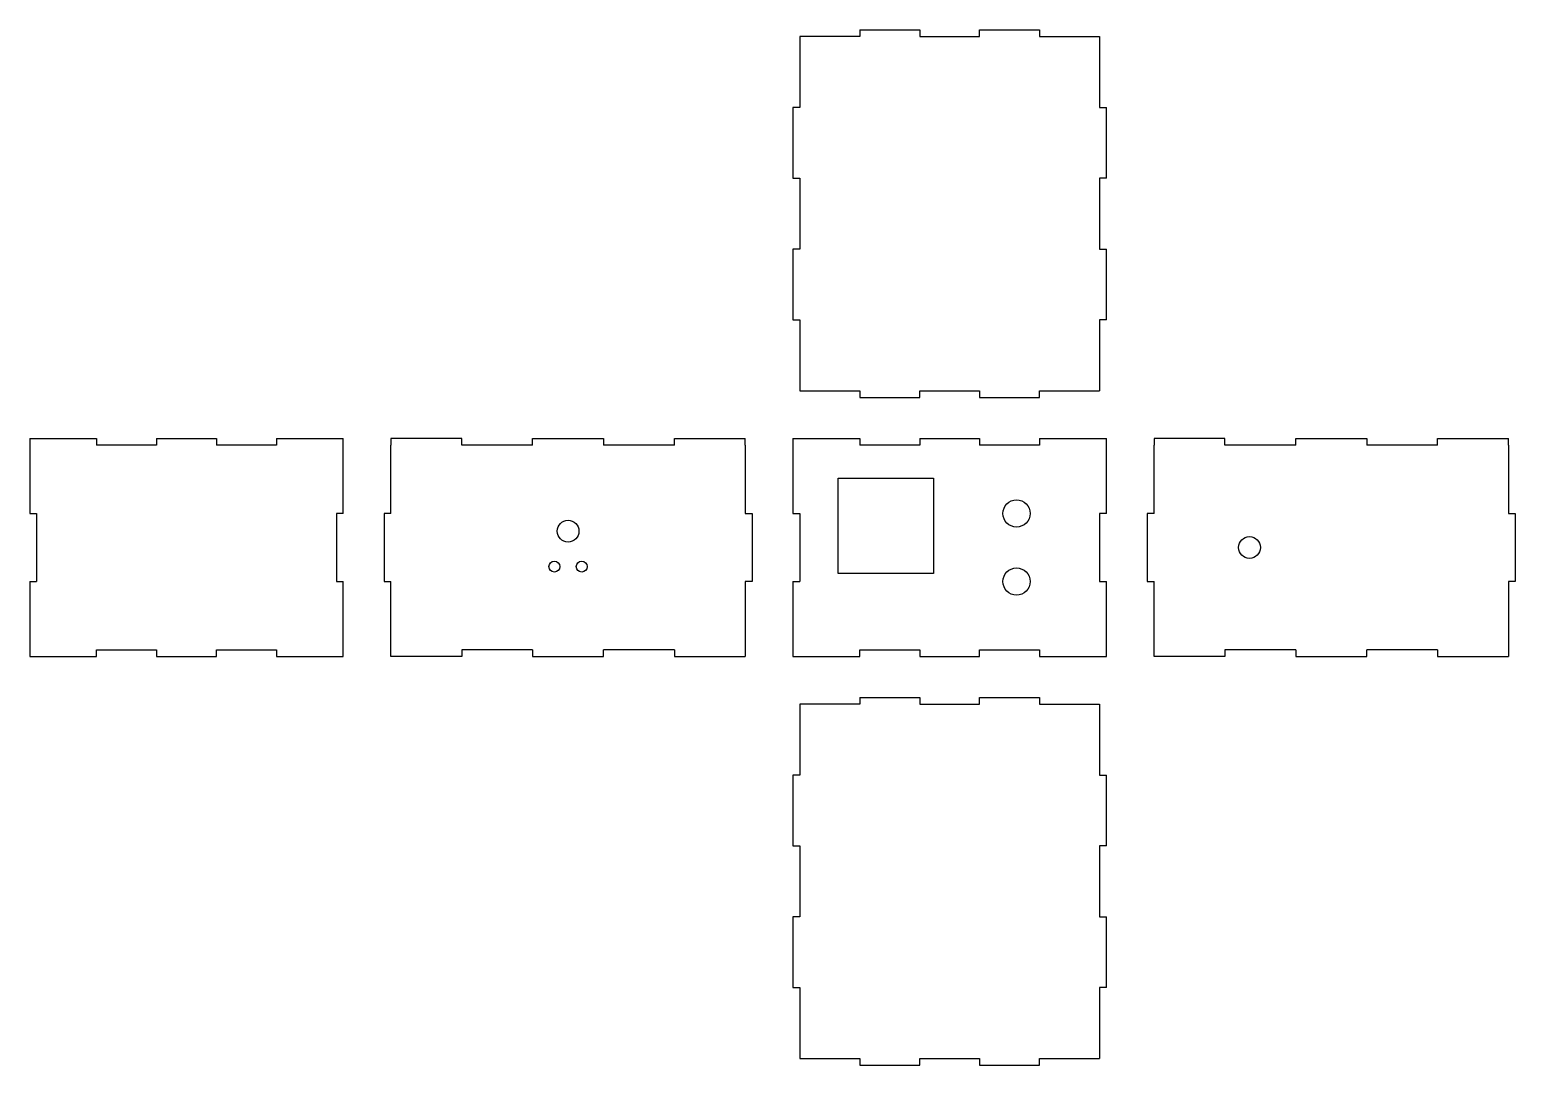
# Model space of a CAD drawing. Header units: inches. Extents: x -14.1 to 13.1, y -7.6 to 11.4.
import ezdxf

# ---------------------------------------------------------------- set-up
doc = ezdxf.new("R2010")
doc.units = ezdxf.units.IN
doc.header["$MEASUREMENT"] = 0

msp = doc.modelspace()

# ---------------------------------------------------------------- linework, layer by layer
for points in [[(0, 11.25), (0, 9.95), (-0.125, 9.95)], [(1.1, 11.25), (0, 11.25)], [(1.1, 11.375), (1.1, 11.25)], [(1.1, 11.375), (2.2, 11.375)], [(2.2, 11.375), (2.2, 11.25), (3.3, 11.25), (3.3, 11.375)], [(3.3, 11.375), (4.4, 11.375)], [(4.4, 11.375), (4.4, 11.25)], [(4.4, 11.25), (5.5, 11.25)], [(5.5, 11.25), (5.5, 9.95), (5.625, 9.95)], [(-0.125, 9.95), (-0.125, 8.65)], [(5.625, 8.65), (5.625, 9.95)], [(-0.125, 8.65), (0, 8.65), (0, 7.35), (-0.125, 7.35)], [(5.625, 8.65), (5.5, 8.65), (5.5, 7.35), (5.625, 7.35)], [(-0.125, 7.35), (-0.125, 6.05)], [(5.625, 6.05), (5.625, 7.35)], [(-0.125, 6.05), (0, 6.05), (0, 4.75)], [(5.625, 6.05), (5.5, 6.05), (5.5, 4.75)], [(0, 4.75), (1.1, 4.75), (1.1, 4.625)], [(2.2, 4.625), (2.2, 4.75), (3.3, 4.75), (3.3, 4.625)], [(4.4, 4.625), (4.4, 4.75), (5.5, 4.75)], [(1.1, 4.625), (2.2, 4.625)], [(3.3, 4.625), (4.4, 4.625)], [(-14.125, 3.875), (-12.9, 3.875)], [(-14.125, 3.875), (-14.125, 2.5)], [(-12.9, 3.875), (-12.9, 3.75)], [(-11.8, 3.875), (-11.8, 3.75)], [(-11.8, 3.875), (-10.7, 3.875)], [(-10.7, 3.875), (-10.7, 3.75)], [(-9.6, 3.875), (-9.6, 3.75)], [(-9.6, 3.875), (-8.375, 3.875)], [(-8.375, 2.5), (-8.375, 3.875)], [(-7.5, 3.875), (-7.5, 3.75)], [(-6.2, 3.75), (-6.2, 3.875), (-7.5, 3.875)], [(-4.9, 3.75), (-4.9, 3.875), (-3.6, 3.875), (-3.6, 3.75)], [(-2.3, 3.75), (-2.3, 3.875), (-1, 3.875)], [(-1, 3.75), (-1, 3.875)], [(-0.125, 3.875), (1.1, 3.875)], [(-0.125, 3.875), (-0.125, 2.5)], [(1.1, 3.875), (1.1, 3.75)], [(2.2, 3.875), (2.2, 3.75)], [(2.2, 3.875), (3.3, 3.875)], [(3.3, 3.875), (3.3, 3.75)], [(4.4, 3.875), (4.4, 3.75)], [(4.4, 3.875), (5.625, 3.875)], [(5.625, 2.5), (5.625, 3.875)], [(6.5, 3.875), (6.5, 3.75)], [(7.8, 3.75), (7.8, 3.875), (6.5, 3.875)], [(9.1, 3.75), (9.1, 3.875), (10.4, 3.875), (10.4, 3.75)], [(11.7, 3.75), (11.7, 3.875), (13, 3.875)], [(13, 3.75), (13, 3.875)], [(-11.8, 3.75), (-12.9, 3.75)], [(-9.6, 3.75), (-10.7, 3.75)], [(-7.5, 2.5), (-7.5, 3.75)], [(-4.9, 3.75), (-6.2, 3.75)], [(-2.3, 3.75), (-3.6, 3.75)], [(-1, 3.75), (-1, 2.5)], [(2.2, 3.75), (1.1, 3.75)], [(4.4, 3.75), (3.3, 3.75)], [(6.5, 2.5), (6.5, 3.75)], [(9.1, 3.75), (7.8, 3.75)], [(11.7, 3.75), (10.4, 3.75)], [(13, 3.75), (13, 2.5)], [(-14.125, 2.5), (-14, 2.5)], [(-14, 2.5), (-14, 1.25)], [(-8.375, 2.5), (-8.5, 2.5)], [(-8.5, 2.5), (-8.5, 1.25), (-8.375, 1.25)], [(-7.5, 2.5), (-7.625, 2.5), (-7.625, 1.25), (-7.5, 1.25)], [(-1, 2.5), (-0.875, 2.5), (-0.875, 1.25), (-1, 1.25)], [(-0.125, 2.5), (0, 2.5)], [(0, 2.5), (0, 1.25)], [(5.5, 2.5), (5.5, 1.25), (5.625, 1.25)], [(5.625, 2.5), (5.5, 2.5)], [(6.5, 2.5), (6.375, 2.5), (6.375, 1.25), (6.5, 1.25)], [(13, 2.5), (13.125, 2.5), (13.125, 1.25), (13, 1.25)], [(-14.125, 1.25), (-14, 1.25)], [(-14.125, 1.25), (-14.125, -0.125)], [(-8.375, -0.125), (-8.375, 1.25)], [(-7.5, -0.125), (-7.5, 0), (-7.5, 1.25)], [(-1, 1.25), (-1, 0)], [(-0.125, 1.25), (0, 1.25)], [(-0.125, 1.25), (-0.125, -0.125)], [(5.625, -0.125), (5.625, 1.25)], [(6.5, -0.125), (6.5, 0), (6.5, 1.25)], [(13, 1.25), (13, 0)], [(-12.9, -0.125), (-12.9, 0), (-11.8, 0), (-11.8, -0.125)], [(-10.7, -0.125), (-10.7, 0), (-9.6, 0), (-9.6, -0.125)], [(-6.2, 0), (-6.2, -0.125), (-7.5, -0.125)], [(-4.9, 0), (-6.2, 0)], [(-4.9, 0), (-4.9, -0.125), (-3.6, -0.125), (-3.6, 0)], [(-2.3, 0), (-3.6, 0)], [(-2.3, 0), (-2.3, -0.125), (-1, -0.125)], [(-1, 0), (-1, -0.125)], [(1.1, -0.125), (1.1, 0), (2.2, 0), (2.2, -0.125)], [(3.3, -0.125), (3.3, 0), (4.4, 0), (4.4, -0.125)], [(7.8, 0), (7.8, -0.125), (6.5, -0.125)], [(9.1, 0), (7.8, 0)], [(9.1, 0), (9.1, -0.125), (10.4, -0.125), (10.4, 0)], [(11.7, 0), (10.4, 0)], [(11.7, 0), (11.7, -0.125), (13, -0.125)], [(13, 0), (13, -0.125)], [(-14.125, -0.125), (-12.9, -0.125)], [(-11.8, -0.125), (-10.7, -0.125)], [(-9.6, -0.125), (-8.375, -0.125)], [(-0.125, -0.125), (1.1, -0.125)], [(2.2, -0.125), (3.3, -0.125)], [(4.4, -0.125), (5.625, -0.125)], [(0, -1), (0, -2.3), (-0.125, -2.3)], [(1.1, -1), (0, -1)], [(1.1, -0.875), (1.1, -1)], [(1.1, -0.875), (2.2, -0.875)], [(2.2, -0.875), (2.2, -1), (3.3, -1), (3.3, -0.875)], [(3.3, -0.875), (4.4, -0.875)], [(4.4, -0.875), (4.4, -1)], [(4.4, -1), (5.5, -1)], [(5.5, -1), (5.5, -2.3), (5.625, -2.3)], [(-0.125, -2.3), (-0.125, -3.6)], [(5.625, -3.6), (5.625, -2.3)], [(-0.125, -3.6), (0, -3.6), (0, -4.9), (-0.125, -4.9)], [(5.625, -3.6), (5.5, -3.6), (5.5, -4.9), (5.625, -4.9)], [(-0.125, -4.9), (-0.125, -6.2)], [(5.625, -6.2), (5.625, -4.9)], [(-0.125, -6.2), (0, -6.2), (0, -7.5)], [(5.625, -6.2), (5.5, -6.2), (5.5, -7.5)], [(0, -7.5), (1.1, -7.5), (1.1, -7.625)], [(1.1, -7.625), (2.2, -7.625)], [(2.2, -7.625), (2.2, -7.5), (3.3, -7.5), (3.3, -7.625)], [(3.3, -7.625), (4.4, -7.625)], [(4.4, -7.625), (4.4, -7.5), (5.5, -7.5)]]:
    msp.add_lwpolyline(points)
msp.add_lwpolyline([(0.704, 3.15), (2.454, 3.15), (2.454, 1.4), (0.704, 1.4)], close=True)
for centre, radius in [((3.977, 2.5), 0.25), ((-4.25, 2.175), 0.2), ((8.25, 1.875), 0.2), ((-4.5, 1.525), 0.1), ((-4, 1.525), 0.1), ((3.977, 1.25), 0.25)]:
    msp.add_circle(centre, radius)

doc.saveas('drawing.dxf')
